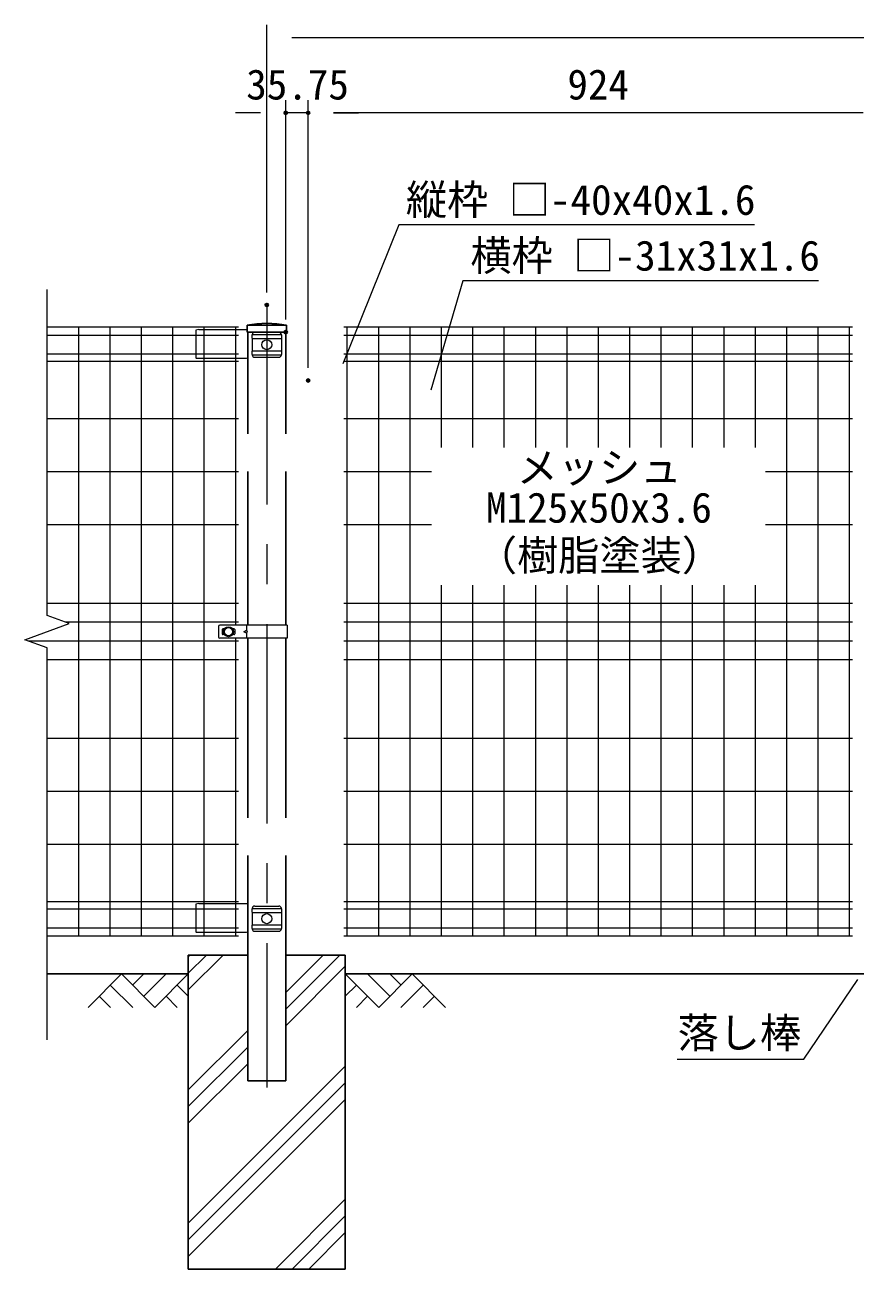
# Model space of a CAD drawing. Units: millimetres, scale not verified. Extents: x -4200 to 4200, y -2970 to 2970.
# Drawn here: x -190 to 1133, y -722 to 1259 of the extents above; entities that cross this region are included whole.
import ezdxf
from ezdxf.enums import TextEntityAlignment as Align

# ---------------------------------------------------------------- set-up
doc = ezdxf.new("R2010")
doc.units = ezdxf.units.MM
doc.header["$LTSCALE"] = 10
doc.header["$PDMODE"] = 32
doc.header["$PDSIZE"] = 5
doc.linetypes.add('USER1', pattern=[50.8, 31.75, -6.35, 6.35, -6.35])
for name, color, linetype, lineweight in [('0-0_D-BMK', 2, 'USER1', 13), ('0-1_D-STR1', 1, 'Continuous', 25), ('0-2_D-STR4', 7, 'Continuous', 25), ('0-3_D-BGD', 7, 'Continuous', 25), ('0-4_D-STR3', 3, 'Continuous', 13), ('0-5_D-STR-DIM', 7, 'Continuous', 13), ('0-8_D-STR-TXT', 7, 'Continuous', 13), ('0-9_D-DCR-HCH', 7, 'Continuous', 13), ('0-C_D-STR2', 7, 'Continuous', 13)]:
    doc.layers.add(name, color=color, linetype=linetype, lineweight=lineweight)
doc.layers.add('0-7_Defpoints', color=6, linetype='Continuous')
doc.styles.add('ＭＳ ゴシック', font='')
doc.styles.get('ＭＳ ゴシック').set_extended_font_data('MS Gothic')

msp = doc.modelspace()

# ---------------------------------------------------------------- linework, layer by layer
at = {"layer": '0-0_D-BMK'}
msp.add_line((195.73, 812.92), (195.73, -432.89), dxfattribs=at)
at = {"layer": '0-1_D-STR1'}
for p, q in [((227.18, 780.68), (164.28, 780.68)), ((227.18, 780.68), (164.28, 780.68)), ((164.28, 780.68), (164.28, 769.68)), ((227.18, 769.68), (227.18, 780.68)), ((227.18, 769.68), (227.18, 780.68)), ((227.18, 769.68), (164.28, 769.68)), ((165.48, 769.68), (165.48, 607.68)), ((225.98, 769.68), (225.98, 607.68)), ((165.48, 547.68), (165.48, 303.18)), ((225.98, 547.68), (225.98, 303.18)), ((165.48, 282.18), (165.48, -3.82)), ((225.98, 282.18), (225.98, -3.82)), ((165.48, -63.82), (165.48, -422.32)), ((225.98, -63.82), (225.98, -422.32)), ((165.48, -185.7), (165.48, -422.32)), ((165.48, -422.32), (225.98, -422.32))]:
    msp.add_line(p, q, dxfattribs=at)
msp.add_arc((195.73, 621.25), 162.5, 78.84081, 101.15919, dxfattribs=at)
msp.add_arc((195.73, 621.25), 162.5, 78.84081, 101.15919, dxfattribs=at)
at = {"layer": '0-2_D-STR4'}
for p, q in [((165.48, -222.32), (70.73, -222.32)), ((70.73, -222.32), (70.73, -722.32)), ((225.98, -222.32), (320.73, -222.32)), ((320.73, -222.32), (320.73, -722.32)), ((320.73, -722.32), (70.73, -722.32))]:
    msp.add_line(p, q, dxfattribs=at)
at = {"layer": '0-3_D-BGD'}
for p, q in [((70.73, -252.32), (-154.27, -252.32)), ((320.73, -252.32), (2070.73, -252.32))]:
    msp.add_line(p, q, dxfattribs=at)
at = {"layer": '0-4_D-STR3'}
for p, q in [((87.73, 773.68), (82.73, 772.68)), ((87.73, 773.68), (163.61, 773.68)), ((163.61, 773.68), (164.28, 773.35)), ((82.73, 772.68), (82.73, 728.87)), ((172.53, 765.68), (218.94, 765.68)), ((172.53, 759.68), (172.53, 739.68)), ((172.53, 759.68), (218.94, 759.68)), ((176.53, 769.68), (214.94, 769.68)), ((218.94, 759.68), (218.94, 739.68)), ((172.53, 739.68), (218.94, 739.68)), ((172.53, 733.68), (218.94, 733.68)), ((163.52, 727.87), (83.73, 727.87)), ((165.48, 728.28), (163.52, 727.87)), ((176.53, 729.68), (214.94, 729.68)), ((118.73, 301.18), (118.73, 284.18)), ((228.28, 303.18), (120.73, 303.18)), ((163.58, 303.18), (163.58, 295.18)), ((228.28, 303.18), (228.28, 282.18)), ((228.28, 282.18), (120.73, 282.18)), ((124.73, 296.18), (124.73, 289.18)), ((128.12, 297.18), (125.73, 297.18)), ((128.12, 288.18), (125.73, 288.18)), ((143.73, 297.18), (141.35, 297.18)), ((143.73, 288.18), (141.35, 288.18)), ((144.73, 296.18), (144.73, 289.18)), ((163.58, 290.18), (163.58, 282.18)), ((87.73, -140.32), (82.73, -141.32)), ((82.73, -141.32), (82.73, -185.13)), ((87.73, -140.32), (163.61, -140.32)), ((163.61, -140.32), (165.48, -141.24)), ((172.53, -148.32), (218.94, -148.32)), ((172.53, -154.32), (172.53, -174.32)), ((172.53, -154.32), (218.94, -154.32)), ((176.53, -144.32), (214.94, -144.32)), ((218.94, -154.32), (218.94, -174.32)), ((172.53, -174.32), (218.94, -174.32)), ((163.52, -186.13), (83.73, -186.13)), ((165.48, -185.72), (163.52, -186.13)), ((172.53, -180.32), (218.94, -180.32)), ((176.53, -184.32), (214.94, -184.32))]:
    msp.add_line(p, q, dxfattribs=at)
msp.add_lwpolyline([(159, 292.68), (163.58, 295.18), (164.55, 292.68), (163.58, 290.18)], close=True, dxfattribs=at)
for centre, radius in [((195.73, 749.68), 8), ((134.73, 292.68), 8), ((134.73, 292.68), 6.5), ((195.73, -164.32), 8)]:
    msp.add_circle(centre, radius, dxfattribs=at)
for centre, radius, start, end in [((177.78, 762.68), 6.05, 150.26731, 209.73269), ((176.53, 765.68), 4, 90, 180), ((214.94, 765.68), 4, 0, 90), ((213.69, 762.68), 6.05, 330.26731, 29.73269), ((177.8, 736.68), 6.07, 150.37394, 209.62606), ((176.53, 733.68), 4, 180, 270), ((214.94, 733.68), 4, 270, 0), ((213.66, 736.68), 6.07, 330.37394, 29.62606), ((83.73, 728.87), 1, 180, 270), ((120.73, 301.18), 2, 90, 180), ((120.73, 284.18), 2, 180, 270), ((125.73, 296.18), 1, 90, 180), ((125.73, 289.18), 1, 180, 270), ((143.73, 296.18), 1, 0, 90), ((143.73, 289.18), 1, 270, 0), ((177.78, -151.32), 6.05, 150.26731, 209.73269), ((176.53, -148.32), 4, 90, 180), ((214.94, -148.32), 4, 0, 90), ((213.69, -151.32), 6.05, 330.26731, 29.73269), ((177.8, -177.32), 6.07, 150.37394, 209.62606), ((213.66, -177.32), 6.07, 330.37394, 29.62606), ((83.73, -185.13), 1, 180, 270), ((176.53, -180.32), 4, 180, 270), ((214.94, -180.32), 4, 270, 0)]:
    msp.add_arc(centre, radius, start, end, dxfattribs=at)
at = {"layer": '0-5_D-STR-DIM'}
for p, q in [((195.73, 832.92), (195.73, 1258.93)), ((235.73, 1238.93), (2155.73, 1238.93)), ((225.98, 789.68), (225.98, 1138.93)), ((261.74, 712.68), (261.74, 1138.93)), ((261.74, 712.68), (261.74, 1138.93)), ((185.98, 1118.93), (145.98, 1118.93)), ((261.74, 1118.93), (225.98, 1118.93)), ((1145.74, 1118.93), (301.74, 1118.93)), ((301.74, 1118.93), (341.74, 1118.93)), ((1145.74, 1118.93), (1105.74, 1118.93))]:
    msp.add_line(p, q, dxfattribs=at)
at = {"layer": '0-7_Defpoints'}
for p in [(225.98, 1118.93), (261.74, 1118.93), (195.73, 812.92), (225.98, 769.68), (261.74, 692.68)]:
    msp.add_point(p, dxfattribs=at)
at = {"layer": '0-8_D-STR-TXT'}
for points in [[(972.51, 940.7), (405.9, 940.7), (316.69, 719.46)], [(1074.45, 851.16), (507.84, 851.16), (456.86, 677.32)], [(849.32, -387.83), (1050.8, -387.83), (1137, -261.16)]]:
    msp.add_lwpolyline(points, dxfattribs=at)
at = {"layer": '0-9_D-DCR-HCH'}
for p, q in [((70.73, -277.82), (126.24, -222.32)), ((70.73, -251.3), (99.72, -222.32)), ((70.73, -224.79), (73.21, -222.32)), ((225.98, -308.19), (311.85, -222.32)), ((225.98, -281.67), (285.34, -222.32)), ((-35.69, -252.32), (-88.9, -305.53)), ((-17.95, -270.05), (-0.22, -252.32)), ((-0.22, -287.79), (35.26, -252.32)), ((225.98, -334.7), (320.73, -239.95)), ((373.95, -305.53), (320.73, -252.32)), ((391.68, -287.79), (356.21, -252.32)), ((427.16, -252.32), (373.95, -305.53)), ((409.51, -270.15), (391.68, -252.32)), ((427.16, -252.32), (480.37, -305.53)), ((-53.43, -270.05), (-17.79, -305.53)), ((53, -270.05), (70.73, -287.71)), ((338.47, -270.05), (320.73, -287.71)), ((444.9, -270.05), (409.26, -305.53)), ((-71.17, -287.79), (-53.35, -305.53)), ((35.26, -287.79), (53.08, -305.53)), ((356.21, -287.79), (338.39, -305.53)), ((462.63, -287.79), (444.81, -305.53)), ((70.73, -436.92), (165.48, -342.17)), ((70.73, -463.44), (165.48, -368.69)), ((70.73, -489.95), (165.48, -395.2)), ((70.73, -649.05), (320.73, -399.05)), ((70.73, -675.57), (320.73, -425.57)), ((70.73, -702.08), (320.73, -452.08)), ((209.6, -722.32), (320.73, -611.18)), ((236.12, -722.32), (320.73, -637.7)), ((262.63, -722.32), (320.73, -664.22))]:
    msp.add_line(p, q, dxfattribs=at)
msp.add_lwpolyline([(-35.69, -252.32), (17.52, -305.53), (70.73, -252.32)], dxfattribs=at)
at = {"layer": '0-C_D-STR2'}
for p, q in [((150.73, 777.68), (-154.27, 777.68)), ((-104.27, 777.68), (-104.27, -192.32)), ((-54.27, 777.68), (-54.27, -192.32)), ((-4.27, 777.68), (-4.27, -192.32)), ((45.73, 777.68), (45.73, -192.32)), ((95.73, 777.68), (95.73, -192.32)), ((145.73, 777.68), (145.73, 303.18)), ((1128.48, 777.68), (318.48, 777.68)), ((323.48, 777.68), (323.48, -192.32)), ((373.48, 777.68), (373.48, -192.32)), ((423.48, 777.68), (423.48, -192.32)), ((473.48, 777.68), (473.48, 586.1)), ((523.48, 777.68), (523.48, 586.1)), ((573.48, 777.68), (573.48, 586.1)), ((623.48, 777.68), (623.48, 586.1)), ((673.48, 777.68), (673.48, 586.1)), ((723.48, 777.68), (723.48, 586.1)), ((773.48, 777.68), (773.48, 586.1)), ((823.48, 777.68), (823.48, 586.1)), ((873.48, 777.68), (873.48, 586.1)), ((923.48, 777.68), (923.48, 586.1)), ((973.48, 777.68), (973.48, 586.1)), ((1023.48, 777.68), (1023.48, -192.32)), ((1073.48, 777.68), (1073.48, -192.32)), ((1123.48, 777.68), (1123.48, -192.32)), ((150.73, 764.58), (-154.27, 764.58)), ((1128.48, 764.58), (318.48, 764.58)), ((150.73, 734.78), (-154.27, 734.78)), ((1128.48, 734.78), (318.48, 734.78)), ((150.73, 722.93), (-154.27, 722.93)), ((1128.48, 722.93), (318.48, 722.93)), ((150.73, 631.68), (-154.27, 631.68)), ((1128.48, 631.68), (318.48, 631.68)), ((150.73, 547.18), (-154.27, 547.18)), ((458.08, 547.18), (318.48, 547.18)), ((1128.48, 547.18), (990.18, 547.18)), ((150.73, 462.68), (-154.27, 462.68)), ((458.08, 462.68), (318.48, 462.68)), ((1128.48, 462.68), (990.18, 462.68)), ((473.48, 366.72), (473.48, -192.32)), ((523.48, 366.72), (523.48, -192.32)), ((573.48, 366.72), (573.48, -192.32)), ((623.48, 366.72), (623.48, -192.32)), ((673.48, 366.72), (673.48, -192.32)), ((723.48, 366.72), (723.48, -192.32)), ((773.48, 366.72), (773.48, -192.32)), ((823.48, 366.72), (823.48, -192.32)), ((873.48, 366.72), (873.48, -192.32)), ((923.48, 366.72), (923.48, -192.32)), ((973.48, 366.72), (973.48, -192.32)), ((150.73, 337.68), (-154.27, 337.68)), ((1128.48, 337.68), (318.48, 337.68)), ((150.73, 307.68), (-125, 307.68)), ((1128.48, 307.68), (318.48, 307.68)), ((150.73, 277.68), (-183.53, 277.68)), ((145.73, 282.18), (145.73, -192.32)), ((1128.48, 277.68), (318.48, 277.68)), ((150.73, 247.68), (-154.27, 247.68)), ((1128.48, 247.68), (318.48, 247.68)), ((150.73, 122.68), (-154.27, 122.68)), ((1128.48, 122.68), (318.48, 122.68)), ((150.73, 38.18), (-154.27, 38.18)), ((1128.48, 38.18), (318.48, 38.18)), ((150.73, -46.32), (-154.27, -46.32)), ((1128.48, -46.32), (318.48, -46.32)), ((150.73, -137.56), (-154.27, -137.56)), ((1128.48, -137.56), (318.48, -137.56)), ((150.73, -149.42), (-154.27, -149.42)), ((1128.48, -149.42), (318.48, -149.42)), ((150.73, -179.22), (-154.27, -179.22)), ((150.73, -192.32), (-154.27, -192.32)), ((1128.48, -179.22), (318.48, -179.22)), ((1128.48, -192.32), (318.48, -192.32))]:
    msp.add_line(p, q, dxfattribs=at)
msp.add_lwpolyline([(-154.27, -357.32), (-154.27, 267.03), (-189.51, 279.86), (-119.03, 305.51), (-154.27, 318.34), (-154.27, 837.68)], dxfattribs=at)

# ---------------------------------------------------------------- texts
at = {"layer": '0-5_D-STR-DIM', "style": 'ＭＳ ゴシック'}
for s, p in [('35.75', (163.02, 1125.67)), ('924', (674.49, 1125.67))]:
    msp.add_text(s, height=48.09, dxfattribs=at).set_placement(p, align=Align.BOTTOM_LEFT)
at = {"layer": '0-8_D-STR-TXT', "style": 'ＭＳ ゴシック'}
for s, p in [('縦枠 □-40x40x1.6', (417.3, 942.02)), ('横枠 □-31x31x1.6', (520.05, 853.17)), ('メッシュ', (593.79, 515.67)), ('（樹脂塗装）', (528.81, 375.67)), ('落し棒', (849.98, -384.47))]:
    msp.add_text(s, height=48.09, dxfattribs=at).set_placement(p, align=Align.BOTTOM_LEFT)
at = {"layer": '0-C_D-STR2', "style": 'ＭＳ ゴシック'}
msp.add_text('M125x50x3.6', height=48.09, dxfattribs=at).set_placement((544.8, 451.85), align=Align.BOTTOM_LEFT)

doc.saveas('drawing.dxf')
